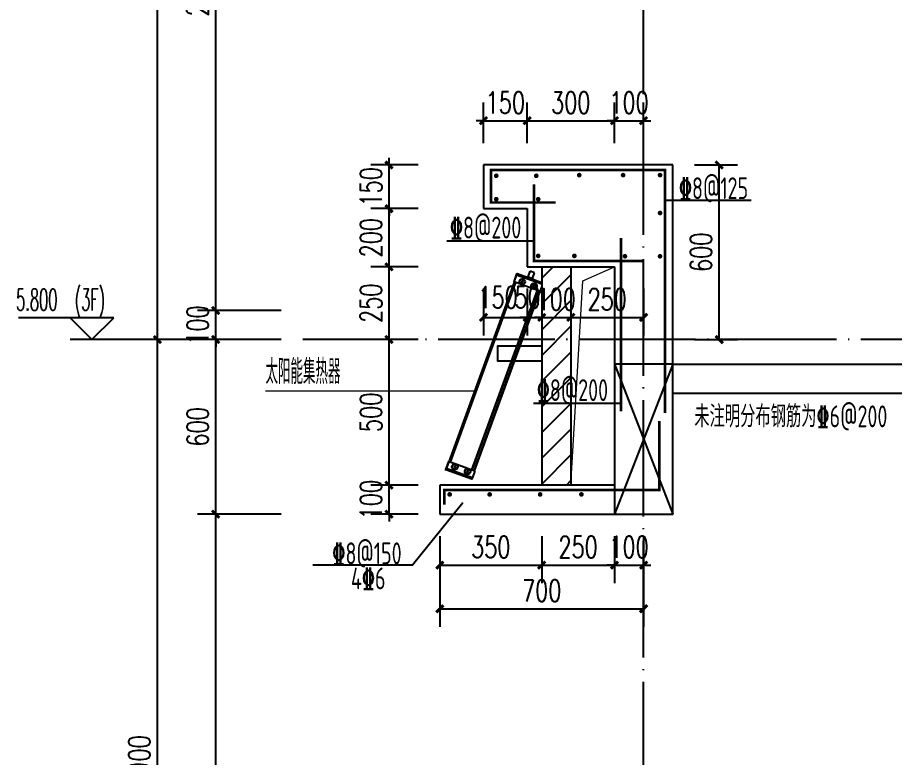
# Model space of a CAD drawing. Extents: x 393367 to 3005760, y 4998 to 826018.
# Drawn here: x 2836348 to 2839361, y 448000 to 450543 of the extents above; entities that cross this region are included whole.
import ezdxf
from ezdxf.xclip import XClip

# ---------------------------------------------------------------- set-up
doc = ezdxf.new("R2010")
doc.units = 0
doc.header["$LTSCALE"] = 1000
doc.header["$XCLIPFRAME"] = 0
doc.linetypes.add('DOTE', pattern=[2.42, 2, -0.2, 0.02, -0.2])
doc.layers.get('0').update_dxf_attribs({"linetype": 'CONTINUOUS'})
doc.layers.get('Defpoints').update_dxf_attribs({"linetype": 'CONTINUOUS'})
for name, color, linetype in [('DIM_ELEV', 3, 'CONTINUOUS'), ('DOTE', 8, 'DOTE'), ('PUB_DIM', 3, 'CONTINUOUS'), ('PUB_HATCH', 8, 'CONTINUOUS'), ('PUB_TEXT', 7, 'CONTINUOUS'), ('S-大样-砼线', 7, 'CONTINUOUS'), ('S-引出线', 40, 'CONTINUOUS'), ('TEXT', 7, 'CONTINUOUS'), ('WALL', 130, 'CONTINUOUS'), ('实线层', 7, 'CONTINUOUS')]:
    doc.layers.add(name, color=color, linetype=linetype)
for name, color, linetype, lineweight in [('DIM_IDEN', 3, 'CONTINUOUS', 15), ('REIN', 1, 'CONTINUOUS', 18), ('立面-洞口示意', 214, 'CONTINUOUS', 13)]:
    doc.layers.add(name, color=color, linetype=linetype, lineweight=lineweight)
doc.styles.add('_TCH_DIM', font='simplex.shx', dxfattribs={"width": 0.65, "bigfont": 'gbcbig.shx'})
doc.styles.add('_TCH_DIM_T3', font='SIMPLEX', dxfattribs={"width": 0.705882, "bigfont": 'GBCBIG'})
doc.styles.add('DIM_FONT_T3', font='SIMPLEX', dxfattribs={"width": 0.705882, "bigfont": 'GBCBIG'})
doc.styles.add('TSSD_Rein', font='Tssdeng.shx', dxfattribs={"width": 0.7, "bigfont": 'hztxt.shx'})
doc.dimstyles.new('_TCH_ARCH&&25', dxfattribs={"dimtxt": 74.375, "dimasz": 25, "dimexe": 62.5, "dimexo": 75, "dimgap": 25, "dimtad": 1, "dimdec": 0, "dimzin": 0, "dimdsep": 46, "dimtxsty": '_TCH_DIM_T3', "dimblk": 'ARCHTICK', "dimcen": 0.09, "dimclrt": 7, "dimazin": 2, "dimtfac": 1, "dimtdec": 0, "dimtix": 1, "dimtmove": 2, "dimatfit": 3, "dimfxl": 1, "dimtolj": 1, "dimtzin": 0, "dimarcsym": 0})

# ---------------------------------------------------------------- blocks, each defined once
blk = doc.blocks.new('A$C01192DFB')
at = {"layer": '实线层', "color": 5}
for p, q in [((-245.2, 221), (-235.1, 248.7)), ((-244.8, 220.8), (-234.5, 249)), ((-146.5, 211.5), (-236.8, 244.3)), ((-146.9, 212), (-236.2, 244.4)), ((-235.1, 248.7), (-234.7, 248.5)), ((-145.3, 216.4), (-234.6, 248.9)), ((-145.2, 216.5), (-234.5, 249)), ((-196.4, 238.3), (-189.3, 257.6)), ((-174.3, 252.1), (-189.3, 257.6)), ((-181.3, 232.8), (-174.3, 252.1)), ((-468.5, -396.9), (-243.8, 220.5)), ((-243.5, 220.4), (-468.2, -397)), ((-467.7, -397.2), (-243, 220.2)), ((-240, 219.1), (-464.7, -398.3)), ((-239.5, 218.9), (-464.2, -398.5)), ((-155, 188.2), (-245.2, 221)), ((-219.7, 220.8), (-218.7, 223.5)), ((-217.8, 218.6), (-219.7, 220.8)), ((-219.4, 214.4), (-214.3, 228.2)), ((-218.7, 223.5), (-215.9, 224)), ((-215, 219.1), (-217.8, 218.6)), ((-215.9, 224), (-214, 221.8)), ((-214, 221.8), (-215, 219.1)), ((-196.4, 238.3), (-203, 237.5)), ((-176.7, 228), (-203, 237.5)), ((-196.4, 238.3), (-181.3, 232.8)), ((-181.3, 232.8), (-176.7, 228)), ((-179, 199.7), (-174, 213.5)), ((-155.5, 188.3), (-145.2, 216.5)), ((-155, 188.2), (-144.9, 215.9)), ((-144.9, 215.9), (-145.4, 216)), ((-166, 192.2), (-390.7, -425.2)), ((-165.7, 192), (-390.4, -425.3)), ((-381.9, -428.4), (-157.2, 189)), ((-156.8, 188.8), (-381.5, -428.6)), ((-381.1, -428.7), (-156.4, 188.7)), ((-179.3, 206.1), (-178.4, 208.8)), ((-177.5, 203.9), (-179.3, 206.1)), ((-178.4, 208.8), (-175.5, 209.3)), ((-174.6, 204.4), (-177.5, 203.9)), ((-175.5, 209.3), (-173.7, 207.1)), ((-173.7, 207.1), (-174.6, 204.4)), ((-469.9, -396.4), (-480, -424.1)), ((-469.5, -396.6), (-479.7, -424.8)), ((-388.2, -452.5), (-478.4, -419.7)), ((-388.8, -452.7), (-478.1, -420.2)), ((-379.7, -429.2), (-469.9, -396.4)), ((-379.7, -429.2), (-468, -397.1)), ((-450.2, -412.7), (-451.2, -415.4)), ((-451.2, -415.4), (-449.4, -417.6)), ((-445.9, -408), (-450.9, -421.8)), ((-447.4, -412.2), (-450.2, -412.7)), ((-449.4, -417.6), (-446.5, -417.1)), ((-445.5, -414.4), (-447.4, -412.2)), ((-446.5, -417.1), (-445.5, -414.4)), ((-480, -424.1), (-479.6, -424.3)), ((-390.4, -457.1), (-479.7, -424.6)), ((-390.5, -457.2), (-479.7, -424.8)), ((-406.6, -428.6), (-407.6, -431.3)), ((-407.6, -431.3), (-405.7, -433.5)), ((-402.2, -423.9), (-407.2, -437.7)), ((-403.7, -428.1), (-406.6, -428.6)), ((-405.7, -433.5), (-402.9, -433)), ((-401.9, -430.3), (-403.7, -428.1)), ((-402.9, -433), (-401.9, -430.3)), ((-380.2, -429.1), (-390.5, -457.2)), ((-379.7, -429.2), (-389.8, -456.9)), ((-389.8, -456.9), (-390.3, -456.8))]:
    blk.add_line(p, q, dxfattribs=at)
for points in [[(-236.8, 244.3), (-236.7, 244.4), (-236.5, 244.5), (-236.4, 244.5), (-236.2, 244.4)], [(-146.5, 211.5), (-146.5, 211.6), (-146.6, 211.7), (-146.7, 211.9), (-146.9, 212)], [(-478.4, -419.7), (-478.4, -419.8), (-478.4, -420), (-478.2, -420.1), (-478.1, -420.2)], [(-388.2, -452.5), (-388.3, -452.6), (-388.4, -452.7), (-388.6, -452.7), (-388.8, -452.7)]]:
    blk.add_lwpolyline(points, dxfattribs=at)
blk.add_lwpolyline([(0, 0), (-302.4, 0), (-302.4, -49.7), (0, -49.7)], close=True, dxfattribs=at)
for centre, radius in [((-216.8, 221.3), 10), ((-216.8, 221.3), 9.5), ((-176.5, 206.6), 10), ((-176.5, 206.6), 9.5), ((-448.4, -414.9), 10), ((-448.4, -414.9), 9.5), ((-404.7, -430.8), 10), ((-404.7, -430.8), 9.5)]:
    blk.add_circle(centre, radius, dxfattribs=at)
for centre, start, end in [((-234.7, 248.5), 70, 160), ((-145.4, 216), 340, 70), ((-479.6, -424.3), 160, 250), ((-390.3, -456.8), 250, 340)]:
    blk.add_arc(centre, 0.5, start, end, dxfattribs=at)
blk = doc.blocks.new('_ArchTick')
at = {"color": 0, "linetype": 'ByBlock', "const_width": 0.4}
blk.add_lwpolyline([(-0.5, -0.5), (0.5, 0.5)], dxfattribs=at)
blk = doc.blocks.new('*D1028')
at = {"layer": 'Defpoints', "color": 0, "transparency": 16777216}
for p in [(2838399.4, 450188.8), (2838099.4, 450036.5), (2838399.4, 450036.5)]:
    blk.add_point(p, dxfattribs=at)
at = {"layer": 'PUB_DIM', "color": 0, "lineweight": -2, "transparency": 16777216}
for p, q in [((2838099.4, 450111.5), (2838099.4, 450251.3)), ((2838399.4, 450111.5), (2838399.4, 450251.3)), ((2838099.4, 450188.8), (2838399.4, 450188.8))]:
    blk.add_line(p, q, dxfattribs=at)
at = {"layer": 'PUB_DIM', "color": 0, "lineweight": -2, "transparency": 16777216, "xscale": 25, "yscale": 25, "zscale": 25, "rotation": 180}
blk.add_blockref('_ArchTick', (2838099.4, 450188.8), dxfattribs=at)
at = {"layer": 'PUB_DIM', "color": 0, "lineweight": -2, "transparency": 16777216, "xscale": 25, "yscale": 25, "zscale": 25}
blk.add_blockref('_ArchTick', (2838399.4, 450188.8), dxfattribs=at)
at = {"layer": 'PUB_DIM', "color": 7, "transparency": 16777216, "insert": (2838249.4, 450251), "char_height": 74.38, "attachment_point": 5, "style": '_TCH_DIM_T3'}
blk.add_mtext('\\A1;300', dxfattribs=at)
blk = doc.blocks.new('*D1029')
at = {"layer": 'Defpoints', "color": 0, "transparency": 16777216}
for p in [(2838499.4, 450188.8), (2838399.4, 450036.5), (2838499.4, 450036.5)]:
    blk.add_point(p, dxfattribs=at)
at = {"layer": 'PUB_DIM', "color": 0, "lineweight": -2, "transparency": 16777216}
for p, q in [((2838399.4, 450111.5), (2838399.4, 450251.3)), ((2838499.4, 450111.5), (2838499.4, 450251.3)), ((2838399.4, 450188.8), (2838374.4, 450188.8)), ((2838399.4, 450188.8), (2838499.4, 450188.8)), ((2838499.4, 450188.8), (2838524.4, 450188.8))]:
    blk.add_line(p, q, dxfattribs=at)
at = {"layer": 'PUB_DIM', "color": 0, "lineweight": -2, "transparency": 16777216, "xscale": 25, "yscale": 25, "zscale": 25}
blk.add_blockref('_ArchTick', (2838399.4, 450188.8), dxfattribs=at)
at = {"layer": 'PUB_DIM', "color": 0, "lineweight": -2, "transparency": 16777216, "xscale": 25, "yscale": 25, "zscale": 25, "rotation": 180}
blk.add_blockref('_ArchTick', (2838499.4, 450188.8), dxfattribs=at)
at = {"layer": 'PUB_DIM', "color": 7, "transparency": 16777216, "insert": (2838449.4, 450251), "char_height": 74.38, "attachment_point": 5, "style": '_TCH_DIM_T3'}
blk.add_mtext('\\A1;100', dxfattribs=at)
blk = doc.blocks.new('*D1030')
at = {"layer": 'Defpoints', "color": 0, "transparency": 16777216}
for p in [(2837949.4, 449686.5), (2838099.4, 449686.5), (2838099.4, 449512.7)]:
    blk.add_point(p, dxfattribs=at)
at = {"layer": 'PUB_DIM', "color": 0, "lineweight": -2, "transparency": 16777216}
for p, q in [((2837949.4, 449611.5), (2837949.4, 449450.2)), ((2838099.4, 449611.5), (2838099.4, 449450.2)), ((2837949.4, 449512.7), (2838099.4, 449512.7))]:
    blk.add_line(p, q, dxfattribs=at)
at = {"layer": 'PUB_DIM', "color": 0, "lineweight": -2, "transparency": 16777216, "xscale": 25, "yscale": 25, "zscale": 25, "rotation": 180}
blk.add_blockref('_ArchTick', (2837949.4, 449512.7), dxfattribs=at)
at = {"layer": 'PUB_DIM', "color": 0, "lineweight": -2, "transparency": 16777216, "xscale": 25, "yscale": 25, "zscale": 25}
blk.add_blockref('_ArchTick', (2838099.4, 449512.7), dxfattribs=at)
at = {"layer": 'PUB_DIM', "color": 7, "transparency": 16777216, "insert": (2837999.4, 449581.5), "char_height": 74.38, "attachment_point": 5, "style": '_TCH_DIM_T3'}
blk.add_mtext('\\A1;150', dxfattribs=at)
blk = doc.blocks.new('*D1031')
at = {"layer": 'Defpoints', "color": 0, "transparency": 16777216}
for p in [(2838099.4, 449686.5), (2838149.4, 449686.5), (2838149.4, 449512.7)]:
    blk.add_point(p, dxfattribs=at)
at = {"layer": 'PUB_DIM', "color": 0, "lineweight": -2, "transparency": 16777216}
for p, q in [((2838099.4, 449611.5), (2838099.4, 449450.2)), ((2838149.4, 449611.5), (2838149.4, 449450.2)), ((2838099.4, 449512.7), (2838074.4, 449512.7)), ((2838099.4, 449512.7), (2838149.4, 449512.7)), ((2838149.4, 449512.7), (2838174.4, 449512.7))]:
    blk.add_line(p, q, dxfattribs=at)
at = {"layer": 'PUB_DIM', "color": 0, "lineweight": -2, "transparency": 16777216, "xscale": 25, "yscale": 25, "zscale": 25}
blk.add_blockref('_ArchTick', (2838099.4, 449512.7), dxfattribs=at)
at = {"layer": 'PUB_DIM', "color": 0, "lineweight": -2, "transparency": 16777216, "xscale": 25, "yscale": 25, "zscale": 25, "rotation": 180}
blk.add_blockref('_ArchTick', (2838149.4, 449512.7), dxfattribs=at)
at = {"layer": 'PUB_DIM', "color": 7, "transparency": 16777216, "insert": (2838100.7, 449581.5), "char_height": 74.38, "attachment_point": 5, "style": '_TCH_DIM_T3'}
blk.add_mtext('\\A1;50', dxfattribs=at)
blk = doc.blocks.new('*D1032')
at = {"layer": 'Defpoints', "color": 0, "transparency": 16777216}
for p in [(2838149.4, 449686.5), (2838249.4, 449686.5), (2838249.4, 449512.7)]:
    blk.add_point(p, dxfattribs=at)
at = {"layer": 'PUB_DIM', "color": 0, "lineweight": -2, "transparency": 16777216}
for p, q in [((2838149.4, 449611.5), (2838149.4, 449450.2)), ((2838249.4, 449611.5), (2838249.4, 449450.2)), ((2838149.4, 449512.7), (2838124.4, 449512.7)), ((2838149.4, 449512.7), (2838249.4, 449512.7)), ((2838249.4, 449512.7), (2838274.4, 449512.7))]:
    blk.add_line(p, q, dxfattribs=at)
at = {"layer": 'PUB_DIM', "color": 0, "lineweight": -2, "transparency": 16777216, "xscale": 25, "yscale": 25, "zscale": 25}
blk.add_blockref('_ArchTick', (2838149.4, 449512.7), dxfattribs=at)
at = {"layer": 'PUB_DIM', "color": 0, "lineweight": -2, "transparency": 16777216, "xscale": 25, "yscale": 25, "zscale": 25, "rotation": 180}
blk.add_blockref('_ArchTick', (2838249.4, 449512.7), dxfattribs=at)
at = {"layer": 'PUB_DIM', "color": 7, "transparency": 16777216, "insert": (2838199.4, 449574.9), "char_height": 74.38, "attachment_point": 5, "style": '_TCH_DIM_T3'}
blk.add_mtext('\\A1;100', dxfattribs=at)
blk = doc.blocks.new('*D1033')
at = {"layer": 'Defpoints', "color": 0, "transparency": 16777216}
for p in [(2838249.4, 449686.5), (2838499.4, 449686.5), (2838499.4, 449512.7)]:
    blk.add_point(p, dxfattribs=at)
at = {"layer": 'PUB_DIM', "color": 0, "lineweight": -2, "transparency": 16777216}
for p, q in [((2838249.4, 449611.5), (2838249.4, 449450.2)), ((2838499.4, 449611.5), (2838499.4, 449450.2)), ((2838249.4, 449512.7), (2838499.4, 449512.7))]:
    blk.add_line(p, q, dxfattribs=at)
at = {"layer": 'PUB_DIM', "color": 0, "lineweight": -2, "transparency": 16777216, "xscale": 25, "yscale": 25, "zscale": 25, "rotation": 180}
blk.add_blockref('_ArchTick', (2838249.4, 449512.7), dxfattribs=at)
at = {"layer": 'PUB_DIM', "color": 0, "lineweight": -2, "transparency": 16777216, "xscale": 25, "yscale": 25, "zscale": 25}
blk.add_blockref('_ArchTick', (2838499.4, 449512.7), dxfattribs=at)
at = {"layer": 'PUB_DIM', "color": 7, "transparency": 16777216, "insert": (2838374.4, 449574.9), "char_height": 74.38, "attachment_point": 5, "style": '_TCH_DIM_T3'}
blk.add_mtext('\\A1;250', dxfattribs=at)
blk = doc.blocks.new('*D1046')
at = {"layer": 'Defpoints', "color": 0, "transparency": 16777216}
for p in [(2837799.4, 448836.5), (2838499.5, 448836.5), (2838499.5, 448511.4)]:
    blk.add_point(p, dxfattribs=at)
at = {"layer": 'PUB_DIM', "color": 0, "lineweight": -2, "transparency": 16777216}
for p, q in [((2837799.4, 448761.5), (2837799.4, 448448.9)), ((2838499.5, 448761.5), (2838499.5, 448448.9)), ((2837799.4, 448511.4), (2838499.5, 448511.4))]:
    blk.add_line(p, q, dxfattribs=at)
at = {"layer": 'PUB_DIM', "color": 0, "lineweight": -2, "transparency": 16777216, "xscale": 25, "yscale": 25, "zscale": 25, "rotation": 180}
blk.add_blockref('_ArchTick', (2837799.4, 448511.4), dxfattribs=at)
at = {"layer": 'PUB_DIM', "color": 0, "lineweight": -2, "transparency": 16777216, "xscale": 25, "yscale": 25, "zscale": 25}
blk.add_blockref('_ArchTick', (2838499.5, 448511.4), dxfattribs=at)
at = {"layer": 'PUB_DIM', "color": 7, "transparency": 16777216, "insert": (2838149.4, 448573.6), "char_height": 74.38, "attachment_point": 5, "style": '_TCH_DIM_T3'}
blk.add_mtext('\\A1;700', dxfattribs=at)
blk = doc.blocks.new('*D1047')
at = {"layer": 'Defpoints', "color": 0, "transparency": 16777216}
for p in [(2837799.4, 448836.5), (2838149.4, 448836.5), (2838149.4, 448661.4)]:
    blk.add_point(p, dxfattribs=at)
at = {"layer": 'PUB_DIM', "color": 0, "lineweight": -2, "transparency": 16777216}
for p, q in [((2837799.4, 448761.5), (2837799.4, 448598.9)), ((2838149.4, 448761.5), (2838149.4, 448598.9)), ((2837799.4, 448661.4), (2838149.4, 448661.4))]:
    blk.add_line(p, q, dxfattribs=at)
at = {"layer": 'PUB_DIM', "color": 0, "lineweight": -2, "transparency": 16777216, "xscale": 25, "yscale": 25, "zscale": 25, "rotation": 180}
blk.add_blockref('_ArchTick', (2837799.4, 448661.4), dxfattribs=at)
at = {"layer": 'PUB_DIM', "color": 0, "lineweight": -2, "transparency": 16777216, "xscale": 25, "yscale": 25, "zscale": 25}
blk.add_blockref('_ArchTick', (2838149.4, 448661.4), dxfattribs=at)
at = {"layer": 'PUB_DIM', "color": 7, "transparency": 16777216, "insert": (2837974.4, 448723.6), "char_height": 74.38, "attachment_point": 5, "style": '_TCH_DIM_T3'}
blk.add_mtext('\\A1;350', dxfattribs=at)
blk = doc.blocks.new('*D1048')
at = {"layer": 'Defpoints', "color": 0, "transparency": 16777216}
for p in [(2838149.4, 448836.5), (2838399.5, 448836.5), (2838399.5, 448661.4)]:
    blk.add_point(p, dxfattribs=at)
at = {"layer": 'PUB_DIM', "color": 0, "lineweight": -2, "transparency": 16777216}
for p, q in [((2838149.4, 448761.5), (2838149.4, 448598.9)), ((2838399.5, 448761.5), (2838399.5, 448598.9)), ((2838149.4, 448661.4), (2838399.5, 448661.4))]:
    blk.add_line(p, q, dxfattribs=at)
at = {"layer": 'PUB_DIM', "color": 0, "lineweight": -2, "transparency": 16777216, "xscale": 25, "yscale": 25, "zscale": 25, "rotation": 180}
blk.add_blockref('_ArchTick', (2838149.4, 448661.4), dxfattribs=at)
at = {"layer": 'PUB_DIM', "color": 0, "lineweight": -2, "transparency": 16777216, "xscale": 25, "yscale": 25, "zscale": 25}
blk.add_blockref('_ArchTick', (2838399.5, 448661.4), dxfattribs=at)
at = {"layer": 'PUB_DIM', "color": 7, "transparency": 16777216, "insert": (2838274.4, 448723.6), "char_height": 74.38, "attachment_point": 5, "style": '_TCH_DIM_T3'}
blk.add_mtext('\\A1;250', dxfattribs=at)
blk = doc.blocks.new('*D1049')
at = {"layer": 'Defpoints', "color": 0, "transparency": 16777216}
for p in [(2838399.5, 448836.5), (2838499.5, 448836.5), (2838499.5, 448661.4)]:
    blk.add_point(p, dxfattribs=at)
at = {"layer": 'PUB_DIM', "color": 0, "lineweight": -2, "transparency": 16777216}
for p, q in [((2838399.5, 448761.5), (2838399.5, 448598.9)), ((2838499.5, 448761.5), (2838499.5, 448598.9)), ((2838399.5, 448661.4), (2838374.5, 448661.4)), ((2838399.5, 448661.4), (2838499.5, 448661.4)), ((2838499.5, 448661.4), (2838524.5, 448661.4))]:
    blk.add_line(p, q, dxfattribs=at)
at = {"layer": 'PUB_DIM', "color": 0, "lineweight": -2, "transparency": 16777216, "xscale": 25, "yscale": 25, "zscale": 25}
blk.add_blockref('_ArchTick', (2838399.5, 448661.4), dxfattribs=at)
at = {"layer": 'PUB_DIM', "color": 0, "lineweight": -2, "transparency": 16777216, "xscale": 25, "yscale": 25, "zscale": 25, "rotation": 180}
blk.add_blockref('_ArchTick', (2838499.5, 448661.4), dxfattribs=at)
at = {"layer": 'PUB_DIM', "color": 7, "transparency": 16777216, "insert": (2838449.5, 448723.6), "char_height": 74.38, "attachment_point": 5, "style": '_TCH_DIM_T3'}
blk.add_mtext('\\A1;100', dxfattribs=at)
blk = doc.blocks.new('*D1052')
at = {"layer": 'Defpoints', "color": 0, "transparency": 16777216}
for p in [(2838599.4, 450036.5), (2838759.4, 450036.5), (2838599.4, 449436.5)]:
    blk.add_point(p, dxfattribs=at)
at = {"layer": 'PUB_DIM', "color": 0, "lineweight": -2, "transparency": 16777216}
for p, q in [((2838674.4, 450036.5), (2838821.9, 450036.5)), ((2838759.4, 449436.5), (2838759.4, 450036.5)), ((2838674.4, 449436.5), (2838821.9, 449436.5))]:
    blk.add_line(p, q, dxfattribs=at)
at = {"layer": 'PUB_DIM', "color": 0, "lineweight": -2, "transparency": 16777216, "xscale": 25, "yscale": 25, "zscale": 25}
for p, rotation in [((2838759.4, 450036.5), 90), ((2838759.4, 449436.5), 270)]:
    blk.add_blockref('_ArchTick', p, dxfattribs=dict(at, rotation=rotation))
at = {"layer": 'PUB_DIM', "color": 7, "transparency": 16777216, "insert": (2838697.2, 449736.5), "char_height": 74.38, "attachment_point": 5, "rotation": 90, "style": '_TCH_DIM_T3'}
blk.add_mtext('\\A1;600', dxfattribs=at)
blk = doc.blocks.new('*D1053')
at = {"layer": 'Defpoints', "color": 0, "transparency": 16777216}
for p in [(2837624.8, 450036.5), (2837799.4, 450036.5), (2837799.4, 449886.5)]:
    blk.add_point(p, dxfattribs=at)
at = {"layer": 'PUB_DIM', "color": 0, "lineweight": -2, "transparency": 16777216}
for p, q in [((2837624.8, 450036.5), (2837624.8, 450061.5)), ((2837724.4, 450036.5), (2837562.3, 450036.5)), ((2837624.8, 449886.5), (2837624.8, 450036.5)), ((2837724.4, 449886.5), (2837562.3, 449886.5)), ((2837624.8, 449886.5), (2837624.8, 449861.5))]:
    blk.add_line(p, q, dxfattribs=at)
at = {"layer": 'PUB_DIM', "color": 0, "lineweight": -2, "transparency": 16777216, "xscale": 25, "yscale": 25, "zscale": 25}
for p, rotation in [((2837624.8, 450036.5), 270), ((2837624.8, 449886.5), 90)]:
    blk.add_blockref('_ArchTick', p, dxfattribs=dict(at, rotation=rotation))
at = {"layer": 'PUB_DIM', "color": 7, "transparency": 16777216, "insert": (2837562.6, 449961.5), "char_height": 74.38, "attachment_point": 5, "rotation": 90, "style": '_TCH_DIM_T3'}
blk.add_mtext('\\A1;150', dxfattribs=at)
blk = doc.blocks.new('*D1054')
at = {"layer": 'Defpoints', "color": 0, "transparency": 16777216}
for p in [(2837624.8, 449886.5), (2837799.4, 449886.5), (2837799.4, 449686.5)]:
    blk.add_point(p, dxfattribs=at)
at = {"layer": 'PUB_DIM', "color": 0, "lineweight": -2, "transparency": 16777216}
for p, q in [((2837724.4, 449886.5), (2837562.3, 449886.5)), ((2837624.8, 449686.5), (2837624.8, 449886.5)), ((2837724.4, 449686.5), (2837562.3, 449686.5))]:
    blk.add_line(p, q, dxfattribs=at)
at = {"layer": 'PUB_DIM', "color": 0, "lineweight": -2, "transparency": 16777216, "xscale": 25, "yscale": 25, "zscale": 25}
for p, rotation in [((2837624.8, 449886.5), 90), ((2837624.8, 449686.5), 270)]:
    blk.add_blockref('_ArchTick', p, dxfattribs=dict(at, rotation=rotation))
at = {"layer": 'PUB_DIM', "color": 7, "transparency": 16777216, "insert": (2837562.6, 449786.5), "char_height": 74.38, "attachment_point": 5, "rotation": 90, "style": '_TCH_DIM_T3'}
blk.add_mtext('\\A1;200', dxfattribs=at)
blk = doc.blocks.new('*D1055')
at = {"layer": 'Defpoints', "color": 0, "transparency": 16777216}
for p in [(2837624.8, 449686.5), (2837799.4, 449686.5), (2837799.4, 449436.5)]:
    blk.add_point(p, dxfattribs=at)
at = {"layer": 'PUB_DIM', "color": 0, "lineweight": -2, "transparency": 16777216}
for p, q in [((2837724.4, 449686.5), (2837562.3, 449686.5)), ((2837624.8, 449436.5), (2837624.8, 449686.5)), ((2837724.4, 449436.5), (2837562.3, 449436.5))]:
    blk.add_line(p, q, dxfattribs=at)
at = {"layer": 'PUB_DIM', "color": 0, "lineweight": -2, "transparency": 16777216, "xscale": 25, "yscale": 25, "zscale": 25}
for p, rotation in [((2837624.8, 449686.5), 90), ((2837624.8, 449436.5), 270)]:
    blk.add_blockref('_ArchTick', p, dxfattribs=dict(at, rotation=rotation))
at = {"layer": 'PUB_DIM', "color": 7, "transparency": 16777216, "insert": (2837562.6, 449561.5), "char_height": 74.38, "attachment_point": 5, "rotation": 90, "style": '_TCH_DIM_T3'}
blk.add_mtext('\\A1;250', dxfattribs=at)
blk = doc.blocks.new('*D1056')
at = {"layer": 'Defpoints', "color": 0, "transparency": 16777216}
for p in [(2837624.8, 449436.5), (2837799.4, 449436.5), (2837799.4, 448936.5)]:
    blk.add_point(p, dxfattribs=at)
at = {"layer": 'PUB_DIM', "color": 0, "lineweight": -2, "transparency": 16777216}
for p, q in [((2837724.4, 449436.5), (2837562.3, 449436.5)), ((2837624.8, 448936.5), (2837624.8, 449436.5)), ((2837724.4, 448936.5), (2837562.3, 448936.5))]:
    blk.add_line(p, q, dxfattribs=at)
at = {"layer": 'PUB_DIM', "color": 0, "lineweight": -2, "transparency": 16777216, "xscale": 25, "yscale": 25, "zscale": 25}
for p, rotation in [((2837624.8, 449436.5), 90), ((2837624.8, 448936.5), 270)]:
    blk.add_blockref('_ArchTick', p, dxfattribs=dict(at, rotation=rotation))
at = {"layer": 'PUB_DIM', "color": 7, "transparency": 16777216, "insert": (2837562.6, 449186.5), "char_height": 74.38, "attachment_point": 5, "rotation": 90, "style": '_TCH_DIM_T3'}
blk.add_mtext('\\A1;500', dxfattribs=at)
blk = doc.blocks.new('*D1057')
at = {"layer": 'Defpoints', "color": 0, "transparency": 16777216}
for p in [(2837624.8, 448936.5), (2837799.4, 448936.5), (2837799.4, 448836.5)]:
    blk.add_point(p, dxfattribs=at)
at = {"layer": 'PUB_DIM', "color": 0, "lineweight": -2, "transparency": 16777216}
for p, q in [((2837724.4, 448936.5), (2837562.3, 448936.5)), ((2837624.8, 448936.5), (2837624.8, 448961.5)), ((2837624.8, 448836.5), (2837624.8, 448936.5)), ((2837724.4, 448836.5), (2837562.3, 448836.5)), ((2837624.8, 448836.5), (2837624.8, 448811.5))]:
    blk.add_line(p, q, dxfattribs=at)
at = {"layer": 'PUB_DIM', "color": 0, "lineweight": -2, "transparency": 16777216, "xscale": 25, "yscale": 25, "zscale": 25}
for p, rotation in [((2837624.8, 448936.5), 270), ((2837624.8, 448836.5), 90)]:
    blk.add_blockref('_ArchTick', p, dxfattribs=dict(at, rotation=rotation))
at = {"layer": 'PUB_DIM', "color": 7, "transparency": 16777216, "insert": (2837562.6, 448886.5), "char_height": 74.38, "attachment_point": 5, "rotation": 90, "style": '_TCH_DIM_T3'}
blk.add_mtext('\\A1;100', dxfattribs=at)
blk = doc.blocks.new('*D1088')
at = {"layer": 'Defpoints', "color": 0, "transparency": 16777216}
for p in [(2837029.2, 448836.5), (2837329.2, 448836.5), (2837329.2, 446636.5)]:
    blk.add_point(p, dxfattribs=at)
at = {"layer": 'PUB_DIM', "color": 0, "lineweight": -2, "transparency": 16777216}
for p, q in [((2837254.2, 448836.5), (2836966.7, 448836.5)), ((2837029.2, 446636.5), (2837029.2, 448836.5)), ((2837254.2, 446636.5), (2836966.7, 446636.5))]:
    blk.add_line(p, q, dxfattribs=at)
at = {"layer": 'PUB_DIM', "color": 0, "lineweight": -2, "transparency": 16777216, "xscale": 25, "yscale": 25, "zscale": 25}
for p, rotation in [((2837029.2, 448836.5), 90), ((2837029.2, 446636.5), 270)]:
    blk.add_blockref('_ArchTick', p, dxfattribs=dict(at, rotation=rotation))
at = {"layer": 'PUB_DIM', "color": 7, "transparency": 16777216, "insert": (2836967.1, 447736.5), "char_height": 74.38, "attachment_point": 5, "rotation": 90, "style": '_TCH_DIM_T3'}
blk.add_mtext('\\A1;2200', dxfattribs=at)
blk = doc.blocks.new('*D1089')
at = {"layer": 'Defpoints', "color": 0, "transparency": 16777216}
for p in [(2837029.2, 449436.5), (2837329.2, 449436.5), (2837329.2, 448836.5)]:
    blk.add_point(p, dxfattribs=at)
at = {"layer": 'PUB_DIM', "color": 0, "lineweight": -2, "transparency": 16777216}
for p, q in [((2837254.2, 449436.5), (2836966.7, 449436.5)), ((2837029.2, 448836.5), (2837029.2, 449436.5)), ((2837254.2, 448836.5), (2836966.7, 448836.5))]:
    blk.add_line(p, q, dxfattribs=at)
at = {"layer": 'PUB_DIM', "color": 0, "lineweight": -2, "transparency": 16777216, "xscale": 25, "yscale": 25, "zscale": 25}
for p, rotation in [((2837029.2, 449436.5), 90), ((2837029.2, 448836.5), 270)]:
    blk.add_blockref('_ArchTick', p, dxfattribs=dict(at, rotation=rotation))
at = {"layer": 'PUB_DIM', "color": 7, "transparency": 16777216, "insert": (2836967.1, 449136.5), "char_height": 74.38, "attachment_point": 5, "rotation": 90, "style": '_TCH_DIM_T3'}
blk.add_mtext('\\A1;600', dxfattribs=at)
blk = doc.blocks.new('*D1090')
at = {"layer": 'Defpoints', "color": 0, "transparency": 16777216}
for p in [(2837029.2, 449536.5), (2837329.2, 449536.5), (2837329.2, 449436.5)]:
    blk.add_point(p, dxfattribs=at)
at = {"layer": 'PUB_DIM', "color": 0, "lineweight": -2, "transparency": 16777216}
for p, q in [((2837254.2, 449536.5), (2836966.7, 449536.5)), ((2837029.2, 449536.5), (2837029.2, 449561.5)), ((2837029.2, 449436.5), (2837029.2, 449536.5)), ((2837254.2, 449436.5), (2836966.7, 449436.5)), ((2837029.2, 449436.5), (2837029.2, 449411.5))]:
    blk.add_line(p, q, dxfattribs=at)
at = {"layer": 'PUB_DIM', "color": 0, "lineweight": -2, "transparency": 16777216, "xscale": 25, "yscale": 25, "zscale": 25}
for p, rotation in [((2837029.2, 449536.5), 270), ((2837029.2, 449436.5), 90)]:
    blk.add_blockref('_ArchTick', p, dxfattribs=dict(at, rotation=rotation))
at = {"layer": 'PUB_DIM', "color": 7, "transparency": 16777216, "insert": (2836967.1, 449486.5), "char_height": 74.38, "attachment_point": 5, "rotation": 90, "style": '_TCH_DIM_T3'}
blk.add_mtext('\\A1;100', dxfattribs=at)
blk = doc.blocks.new('*D1091')
at = {"layer": 'Defpoints', "color": 0, "transparency": 16777216}
for p in [(2837029.2, 451736.5), (2837329.2, 451736.5), (2837329.2, 449536.5)]:
    blk.add_point(p, dxfattribs=at)
at = {"layer": 'PUB_DIM', "color": 0, "lineweight": -2, "transparency": 16777216}
for p, q in [((2837254.2, 451736.5), (2836966.7, 451736.5)), ((2837029.2, 449536.5), (2837029.2, 451736.5)), ((2837254.2, 449536.5), (2836966.7, 449536.5))]:
    blk.add_line(p, q, dxfattribs=at)
at = {"layer": 'PUB_DIM', "color": 0, "lineweight": -2, "transparency": 16777216, "xscale": 25, "yscale": 25, "zscale": 25}
for p, rotation in [((2837029.2, 451736.5), 90), ((2837029.2, 449536.5), 270)]:
    blk.add_blockref('_ArchTick', p, dxfattribs=dict(at, rotation=rotation))
at = {"layer": 'PUB_DIM', "color": 7, "transparency": 16777216, "insert": (2836967.1, 450636.5), "char_height": 74.38, "attachment_point": 5, "rotation": 90, "style": '_TCH_DIM_T3'}
blk.add_mtext('\\A1;2200', dxfattribs=at)
blk = doc.blocks.new('*D1105')
at = {"layer": 'Defpoints', "color": 0, "transparency": 16777216}
for p in [(2836829.2, 449436.5), (2837329.2, 449436.5), (2837329.2, 446536.5)]:
    blk.add_point(p, dxfattribs=at)
at = {"layer": 'PUB_DIM', "color": 0, "lineweight": -2, "transparency": 16777216}
for p, q in [((2837254.2, 449436.5), (2836766.7, 449436.5)), ((2836829.2, 446536.5), (2836829.2, 449436.5)), ((2837254.2, 446536.5), (2836766.7, 446536.5))]:
    blk.add_line(p, q, dxfattribs=at)
at = {"layer": 'PUB_DIM', "color": 0, "lineweight": -2, "transparency": 16777216, "xscale": 25, "yscale": 25, "zscale": 25}
for p, rotation in [((2836829.2, 449436.5), 90), ((2836829.2, 446536.5), 270)]:
    blk.add_blockref('_ArchTick', p, dxfattribs=dict(at, rotation=rotation))
at = {"layer": 'PUB_DIM', "color": 7, "transparency": 16777216, "insert": (2836767.1, 447986.5), "char_height": 74.38, "attachment_point": 5, "rotation": 90, "style": '_TCH_DIM_T3'}
blk.add_mtext('\\A1;2900', dxfattribs=at)
blk = doc.blocks.new('*D1106')
at = {"layer": 'Defpoints', "color": 0, "transparency": 16777216}
for p in [(2836829.2, 452336.5), (2837329.2, 452336.5), (2837329.2, 449436.5)]:
    blk.add_point(p, dxfattribs=at)
at = {"layer": 'PUB_DIM', "color": 0, "lineweight": -2, "transparency": 16777216}
for p, q in [((2837254.2, 452336.5), (2836766.7, 452336.5)), ((2836829.2, 449436.5), (2836829.2, 452336.5)), ((2837254.2, 449436.5), (2836766.7, 449436.5))]:
    blk.add_line(p, q, dxfattribs=at)
at = {"layer": 'PUB_DIM', "color": 0, "lineweight": -2, "transparency": 16777216, "xscale": 25, "yscale": 25, "zscale": 25}
for p, rotation in [((2836829.2, 452336.5), 90), ((2836829.2, 449436.5), 270)]:
    blk.add_blockref('_ArchTick', p, dxfattribs=dict(at, rotation=rotation))
at = {"layer": 'PUB_DIM', "color": 7, "transparency": 16777216, "insert": (2836767.1, 450886.5), "char_height": 74.38, "attachment_point": 5, "rotation": 90, "style": '_TCH_DIM_T3'}
blk.add_mtext('\\A1;2900', dxfattribs=at)
blk = doc.blocks.new('*D1841')
at = {"layer": 'Defpoints', "color": 0, "transparency": 16777216}
for p in [(2838099.4, 450188.8), (2837949.4, 450036.5), (2838099.4, 450036.5)]:
    blk.add_point(p, dxfattribs=at)
at = {"layer": 'PUB_DIM', "color": 0, "lineweight": -2, "transparency": 16777216}
for p, q in [((2837949.4, 450111.5), (2837949.4, 450251.3)), ((2838099.4, 450111.5), (2838099.4, 450251.3)), ((2837949.4, 450188.8), (2837924.4, 450188.8)), ((2837949.4, 450188.8), (2838099.4, 450188.8)), ((2838099.4, 450188.8), (2838124.4, 450188.8))]:
    blk.add_line(p, q, dxfattribs=at)
at = {"layer": 'PUB_DIM', "color": 0, "lineweight": -2, "transparency": 16777216, "xscale": 25, "yscale": 25, "zscale": 25}
blk.add_blockref('_ArchTick', (2837949.4, 450188.8), dxfattribs=at)
at = {"layer": 'PUB_DIM', "color": 0, "lineweight": -2, "transparency": 16777216, "xscale": 25, "yscale": 25, "zscale": 25, "rotation": 180}
blk.add_blockref('_ArchTick', (2838099.4, 450188.8), dxfattribs=at)
at = {"layer": 'PUB_DIM', "color": 7, "transparency": 16777216, "insert": (2838024.4, 450251), "char_height": 74.38, "attachment_point": 5, "style": '_TCH_DIM_T3'}
blk.add_mtext('\\A1;150', dxfattribs=at)

msp = doc.modelspace()

# ---------------------------------------------------------------- hatches: boundary and pattern name
at = {"layer": 'PUB_HATCH'}
h = msp.add_hatch(dxfattribs=at)
h.set_pattern_fill('普通砖', color=256, scale=25, style=0)
h.set_pattern_definition([(45, (2411524.25, 612130.613), (-44.1941915, 44.1941915), [])])
h.paths.add_polyline_path([(2838149.43222, 449686.49097), (2838149.43221, 448936.49097), (2838249.43221, 448936.49097), (2838249.43222, 449686.49097)])

# ---------------------------------------------------------------- linework, layer by layer
at = {"layer": 'DIM_ELEV', "color": 1}
for p, q in [((2836679.23806, 449511.45355), (2836351.23806, 449511.45355)), ((2836604.23806, 449436.45355), (2836529.23806, 449511.45355)), ((2836604.23806, 449436.45355), (2836679.23806, 449511.45355)), ((2837029.23806, 449436.45355), (2836529.23806, 449436.45355))]:
    msp.add_line(p, q, dxfattribs=at)
at = {"layer": 'DIM_IDEN'}
for p, q in [((2837737.95504, 449258.94553), (2837200.51838, 449258.94553)), ((2837919.03456, 449258.94553), (2837737.95504, 449258.94553))]:
    msp.add_line(p, q, dxfattribs=at)
at = {"layer": 'DOTE', "linetype": 'DOTE', "ltscale": 0.2}
for p, q in [((2838499.43222, 442536.45126), (2838499.43222, 462136.45355)), ((2841097.95713, 449436.45355), (2837329.23806, 449436.45355))]:
    msp.add_line(p, q, dxfattribs=at)
at = {"layer": 'REIN', "const_width": 9}
for points in [[(2838197.11968, 449907.62287), (2837974.95689, 449907.62287), (2837974.95689, 450018.97296), (2838572.69147, 450018.97296), (2838572.69147, 449183.96342)], [(2838421.59137, 449189.56379), (2838421.59137, 449785.46053)], [(2837815.14758, 448869.05678), (2837815.14758, 448919.3986), (2838553.28704, 448919.3986), (2838553.28704, 449156.33748)]]:
    msp.add_lwpolyline(points, dxfattribs=at)
at = {"layer": 'REIN', "const_width": 8}
for points in [[(2837989.24503, 449999.37145, 1), (2837997.24503, 449999.37145, 1)], [(2838126.68779, 449999.37145, 1), (2838134.68779, 449999.37145, 1)], [(2838274.34561, 450001.6302, 1), (2838282.34561, 450001.6302, 1)], [(2838425.13157, 450001.6302, 1), (2838433.13157, 450001.6302, 1)], [(2838552.05376, 450001.6302, 1), (2838560.05376, 450001.6302, 1)], [(2837989.24503, 449918.93638, 1), (2837997.24503, 449918.93638, 1)], [(2838133.36491, 449918.93638, 1), (2838141.36491, 449918.93638, 1)], [(2838552.05376, 449871.5114, 1), (2838560.05376, 449871.5114, 1)], [(2838133.36491, 449724.18075, 1), (2838141.36491, 449724.18075, 1)], [(2838257.75177, 449724.18075, 1), (2838265.75177, 449724.18075, 1)], [(2838431.33273, 449722.76681, 1), (2838439.33273, 449722.76681, 1)], [(2838552.05376, 449722.76681, 1), (2838560.05376, 449722.76681, 1)], [(2837829.09694, 448904.3368, 1), (2837837.09694, 448904.3368, 1)], [(2837966.66837, 448904.3368, 1), (2837974.66837, 448904.3368, 1)], [(2838140.10459, 448904.3368, 1), (2838148.10459, 448904.3368, 1)], [(2838281.78261, 448904.3368, 1), (2838289.78261, 448904.3368, 1)]]:
    msp.add_lwpolyline(points, format="xyb", close=True, dxfattribs=at)
at = {"layer": 'REIN'}
msp.add_lwpolyline([(2838123.32622, 449970.57992, 9, 9, 0), (2838123.32622, 449706.89523, 9, 9, 0), (2838495.57062, 449706.89523, 9, 9, 0)], format="xyseb", dxfattribs=at)
at = {"layer": 'S-大样-砼线'}
for p, q in [((2838399.43222, 449351.49095), (2838599.43222, 448836.49097)), ((2838599.43516, 449351.49095), (2838399.43516, 448836.49097))]:
    msp.add_line(p, q, dxfattribs=at)
msp.add_lwpolyline([(2838599.43222, 449351.49095), (2838399.43222, 449351.49095), (2838399.43222, 448836.49097), (2838599.43222, 448836.49097)], close=True, dxfattribs=at)
at = {"layer": 'S-引出线'}
for p, q in [((2838568.69147, 449915.10682), (2838868.82577, 449915.10682)), ((2837823.19193, 449776.24775), (2838123.32622, 449776.24775)), ((2838121.45707, 449217.80256), (2838421.59137, 449217.80256))]:
    msp.add_line(p, q, dxfattribs=at)
msp.add_lwpolyline([(2837878.83157, 448875.24708), (2837705.05986, 448661.86268), (2837363.51361, 448661.86268)], dxfattribs=at)
at = {"layer": 'WALL'}
for p, q in [((2838599.43222, 450036.49097), (2837949.43222, 450036.49097)), ((2837949.43222, 450036.49097), (2837949.43222, 449886.49097)), ((2838599.43222, 449351.45355), (2838599.43222, 450036.49097)), ((2837949.43222, 449886.49097), (2838099.43222, 449886.49097)), ((2838099.43222, 449886.49097), (2838099.43222, 449686.49097)), ((2838099.43222, 449686.49097), (2838399.43222, 449686.49097)), ((2838149.43222, 449686.49097), (2838149.43221, 448936.49097)), ((2838249.43222, 449686.49097), (2838249.43221, 448936.49097)), ((2838399.43222, 449686.49097), (2838399.43222, 448936.49097)), ((2841097.95713, 449351.45355), (2838599.43222, 449351.45355)), ((2841097.95713, 449251.45355), (2838599.43222, 449251.45355)), ((2838599.43222, 448836.49097), (2838599.43222, 449251.45355)), ((2838399.43222, 448936.49097), (2837799.43222, 448936.49097)), ((2837799.43222, 448936.49097), (2837799.43222, 448836.55749)), ((2837799.43222, 448836.55749), (2838599.43222, 448836.49097))]:
    msp.add_line(p, q, dxfattribs=at)
at = {"layer": '立面-洞口示意'}
msp.add_lwpolyline([(2838249.43221, 448936.49097), (2838290.43529, 449638.56144), (2838399.43222, 449686.49097)], dxfattribs=at)

# ---------------------------------------------------------------- block references
ref = msp.add_blockref('A$C01192DFB', (2838299.43222, 449413.70591))
XClip(ref).set_block_clipping_path([(-499.9999972109, -477.2523620249), (-149.9999999827, 272.7850539306)])

# ---------------------------------------------------------------- texts
at = {"layer": 'PUB_TEXT', "color": 1, "style": '_TCH_DIM', "width": 0.494118}
for s, p in [('(3F)', (2836545.28806, 449536.47855)), ('5.800', (2836343.73806, 449536.47855))]:
    msp.add_text(s, height=74.375, dxfattribs=at).set_placement(p)
at = {"layer": 'PUB_TEXT', "style": 'DIM_FONT_T3', "width": 0.705882}
msp.add_text('太阳能集热器', height=84.397163, dxfattribs=at).set_placement((2837200.51838, 449283.97053))
at = {"layer": 'TEXT', "style": 'TSSD_Rein', "width": 0.7}
for s, p in [('%%1328@125', (2838620.76925, 449919.21559)), ('%%1328@200', (2837834.17685, 449783.87629)), ('%%1328@200', (2838132.442, 449225.4311)), ('未注明分布钢筋为%%1326@200', (2838673.64299, 449135.17668)), ('%%1328@150', (2837430.0898, 448664.48128)), ('4%%1326', (2837493.93653, 448578.30199))]:
    msp.add_text(s, height=75, rotation=0.00000019, dxfattribs=at).set_placement(p)

# ---------------------------------------------------------------- dimensions: what is measured, and where the dimension line sits
at = {"layer": 'PUB_DIM'}
for p1, p2, distance, picture, middle in [((2837329.23806, 449436.45355), (2837329.23806, 452336.45355), 500, '*D1106', (2836767.05056, 450886.45355)), ((2837329.23806, 449536.45355), (2837329.23806, 451736.45355), 300, '*D1091', (2836967.05056, 450636.45355)), ((2838099.43222, 450036.49097), (2838399.43222, 450036.49097), 152.32348, '*D1028', (2838249.43222, 450251.00195)), ((2838399.43222, 450036.49097), (2838499.43221, 450036.49097), 152.32348, '*D1029', (2838449.43221, 450251.00195)), ((2837799.43222, 449886.49097), (2837799.43222, 450036.49097), 174.61077, '*D1053', (2837562.63395, 449961.49097)), ((2838599.43222, 449436.45355), (2838599.43222, 450036.49097), -160, '*D1052', (2838697.24472, 449736.47226)), ((2837799.43222, 449686.49097), (2837799.43222, 449886.49097), 174.61077, '*D1054', (2837562.63395, 449786.49097)), ((2837799.43222, 449436.45355), (2837799.43222, 449686.49097), 174.61077, '*D1055', (2837562.63395, 449561.47226)), ((2838149.43222, 449686.45355), (2838249.43222, 449686.45355), -173.71069, '*D1032', (2838199.43222, 449574.93036)), ((2838249.43222, 449686.45355), (2838499.43222, 449686.45355), -173.71069, '*D1033', (2838374.43222, 449574.93036)), ((2837329.23806, 449436.45355), (2837329.23806, 449536.45355), 300, '*D1090', (2836967.05056, 449486.45355)), ((2837329.23806, 446536.45355), (2837329.23806, 449436.45355), 500, '*D1105', (2836767.05056, 447986.45355)), ((2837329.23806, 448836.45355), (2837329.23806, 449436.45355), 300, '*D1089', (2836967.05056, 449136.45355)), ((2837799.43222, 448936.45355), (2837799.43222, 449436.45355), 174.61077, '*D1056', (2837562.63395, 449186.45355)), ((2837799.43222, 448836.45355), (2837799.43222, 448936.45355), 174.61077, '*D1057', (2837562.63395, 448886.45355)), ((2837329.23806, 446636.45355), (2837329.23806, 448836.45355), 300, '*D1088', (2836967.05056, 447736.45355)), ((2837799.43222, 448836.45355), (2838499.46269, 448836.45355), -325.05636, '*D1046', (2838149.44746, 448573.58469)), ((2837799.43222, 448836.45355), (2838149.43222, 448836.45355), -175.05636, '*D1047', (2837974.43222, 448723.58469)), ((2838149.43222, 448836.45355), (2838399.46269, 448836.45355), -175.05636, '*D1048', (2838274.44746, 448723.58469)), ((2838399.46269, 448836.45355), (2838499.46269, 448836.45355), -175.05636, '*D1049', (2838449.46269, 448723.58469))]:
    dim = msp.add_aligned_dim(p1=p1, p2=p2, distance=distance, dimstyle='_TCH_ARCH&&25', dxfattribs=at)
    dim.commit()
    dim.dimension.update_dxf_attribs({"geometry": picture, "text_midpoint": middle})
dim = msp.add_linear_dim(base=(2838099.43222, 450188.81445), p1=(2837949.43222, 450036.49097), p2=(2838099.43222, 450036.49097), dimstyle='_TCH_ARCH&&25', dxfattribs=at)
dim.commit()
dim.dimension.update_dxf_attribs({"geometry": '*D1841', "text_midpoint": (2838024.43222, 450251.00195)})
for base, p1, p2, picture, middle in [((2838099.43222, 449512.74286), (2837949.43222, 449686.45355), (2838099.43222, 449686.45355), '*D1030', (2837999.39075, 449581.49286)), ((2838149.43222, 449512.74286), (2838099.43222, 449686.45355), (2838149.43222, 449686.45355), '*D1031', (2838100.68874, 449581.49286))]:
    dim = msp.add_linear_dim(base=base, p1=p1, p2=p2, angle=360, dimstyle='_TCH_ARCH&&25', dxfattribs=at)
    dim.commit()
    dim.dimension.update_dxf_attribs({"geometry": picture, "text_midpoint": middle, "dimtype": 161})

doc.saveas('drawing.dxf')
